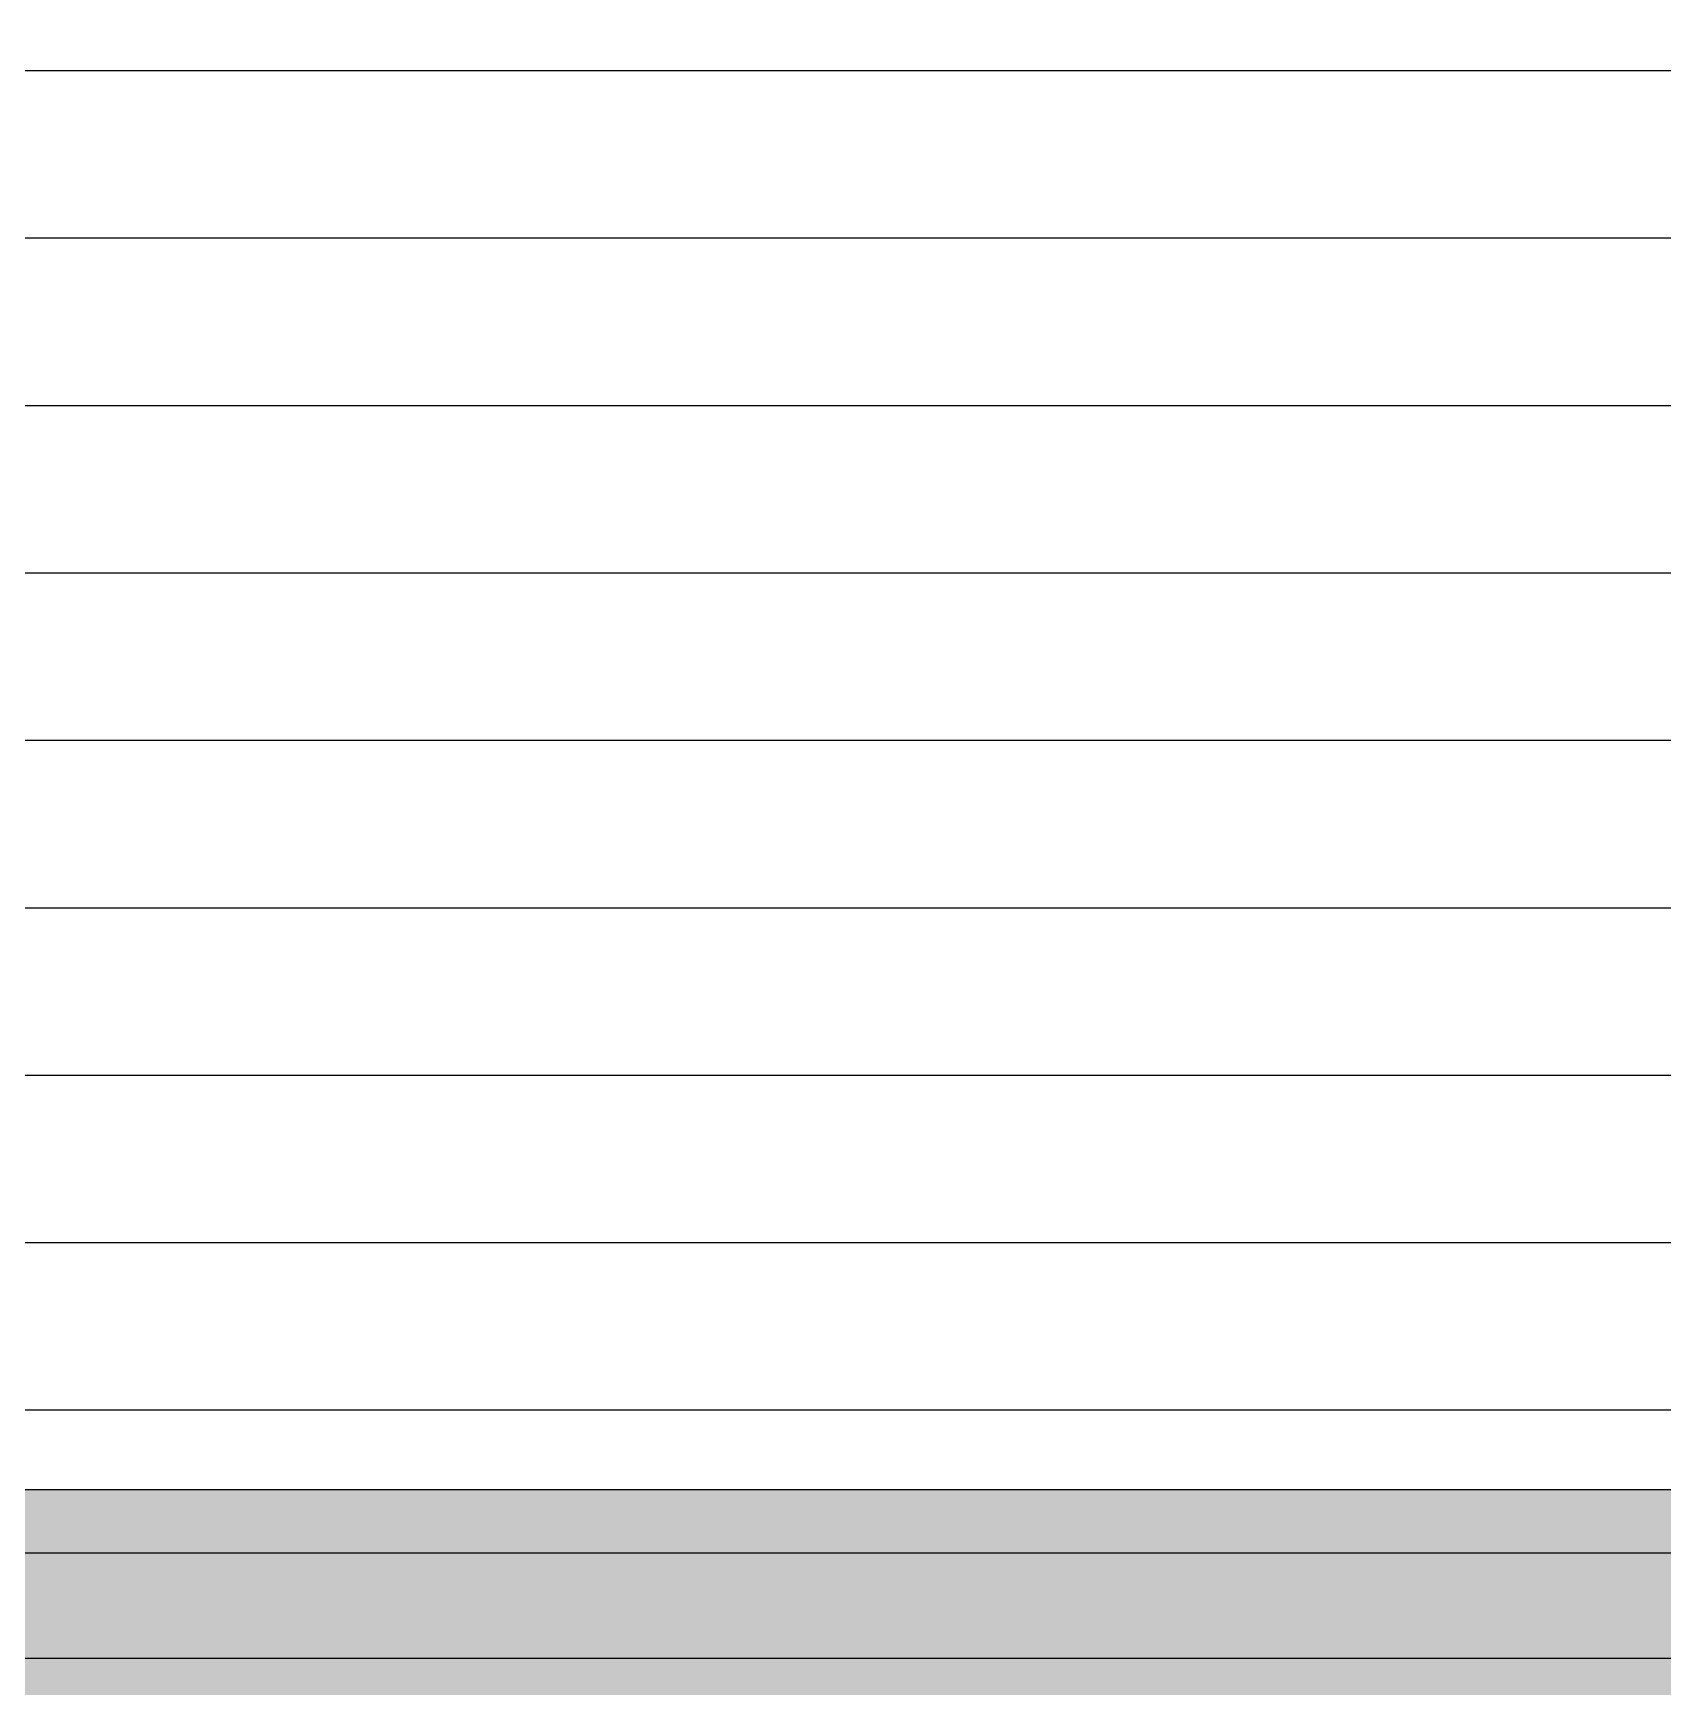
# Model space of a CAD drawing. Header units: millimetres. Extents: x -11841 to 102317, y -68819 to 40378.
# Drawn here: x 4324 to 5870, y -24638 to -23070 of the extents above; entities that cross this region are included whole.
import ezdxf

# ---------------------------------------------------------------- set-up
doc = ezdxf.new("R2010")
doc.units = ezdxf.units.MM
doc.layers.add('Facias', color=254, linetype='Continuous')
doc.layers.add('Lines', color=251, linetype='Continuous')

msp = doc.modelspace()

# ---------------------------------------------------------------- hatches: boundary and pattern name
h = msp.add_hatch()
h.set_pattern_fill('LINE', color=250, scale=50)
h.set_pattern_definition([(0, (0, 548), (0, 158.75), [])])
h.paths.add_polyline_path([(5869.8, -22171.5), (3979, -22171.5), (3979, -22491.5), (3559, -22491.5), (3559, -24451.5), (9238.5, -24451.5)])
h = msp.add_hatch(color=250)
h.dxf.hatch_style = 1
h.paths.add_polyline_path([(9508, -24451.5), (3559, -24451.5), (3559, -24511.5), (9488, -24511.5)])
at = {"true_color": 0xfefefe}
h = msp.add_hatch(color=7, dxfattribs=at)
h.dxf.hatch_style = 1
h.paths.add_polyline_path([(7368, -24611.5), (7293, -24611.5), (3559, -24611.5), (3559, -28876.5), (4246.3, -28876.5), (4246.3, -27286.5), (4161.3, -27286.5), (4161.3, -27186.5), (4141.3, -27186.5), (4141.3, -27146.5), (4161.3, -27146.5), (4161.3, -26186.5), (4141.3, -26186.5), (4141.3, -26146.5), (4246.3, -26146.5), (4246.3, -24826.5), (4161.3, -24826.5), (4161.3, -24726.5), (4141.3, -24726.5), (4141.3, -24686.5), (6623.6, -24686.5), (6623.6, -24726.5), (6603.6, -24726.5), (6603.6, -24826.5), (6518.6, -24826.5), (6518.6, -26146.5), (6623.6, -26146.5), (6623.6, -26186.5), (6603.6, -26186.5), (6603.6, -27146.5), (6623.6, -27146.5), (6623.6, -27186.5), (6603.6, -27186.5), (6603.6, -27286.5), (6518.6, -27286.5), (6518.6, -28876.5), (6958, -28876.5), (6958, -26828.5), (6938, -26828.5), (6938, -26628.5), (8928.2, -26628.5), (8928.2, -26364.2), (9038.1, -26364.2), (9038.1, -26113), (8928.2, -26113), (8928.2, -25861.7), (9038.1, -25861.7), (9038.1, -25610.5), (8928.2, -25610.5), (8928.2, -25359.3), (9038.1, -25359.3), (9038.1, -25108.1), (8928.2, -25108.1), (8928.2, -24856.8), (9038.1, -24856.8), (9038.1, -24611.5), (8088, -24611.5), (8088, -26016.5), (8253, -26016.5), (8253, -26106.5), (7203, -26106.5), (7203, -26016.5), (7368, -26016.5)])
at = {"layer": 'Facias'}
h = msp.add_hatch(color=256, dxfattribs=at)
h.dxf.hatch_style = 1
h.paths.add_polyline_path([(9408, -24511.5), (3559, -24511.5), (3559, -24611.5), (9408, -24611.5)])

# ---------------------------------------------------------------- linework, layer by layer
at = {"layer": 'Lines'}
for p, q in [((9508, -24451.5), (3559, -24451.5)), ((9488, -24511.5), (3559, -24511.5)), ((9408, -24611.5), (3559, -24611.5))]:
    msp.add_line(p, q, dxfattribs=at)

doc.saveas('drawing.dxf')
